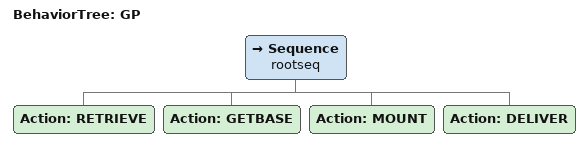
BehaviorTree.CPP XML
<root>
     <BehaviorTree ID="GP">
            <Sequence name="rootseq">
                <Action ID="RETRIEVE"/>
                <Action ID="GETBASE"/>
                <Action ID="MOUNT"/>
                <Action ID="DELIVER"/>
            </Sequence>
     </BehaviorTree>
 </root>
